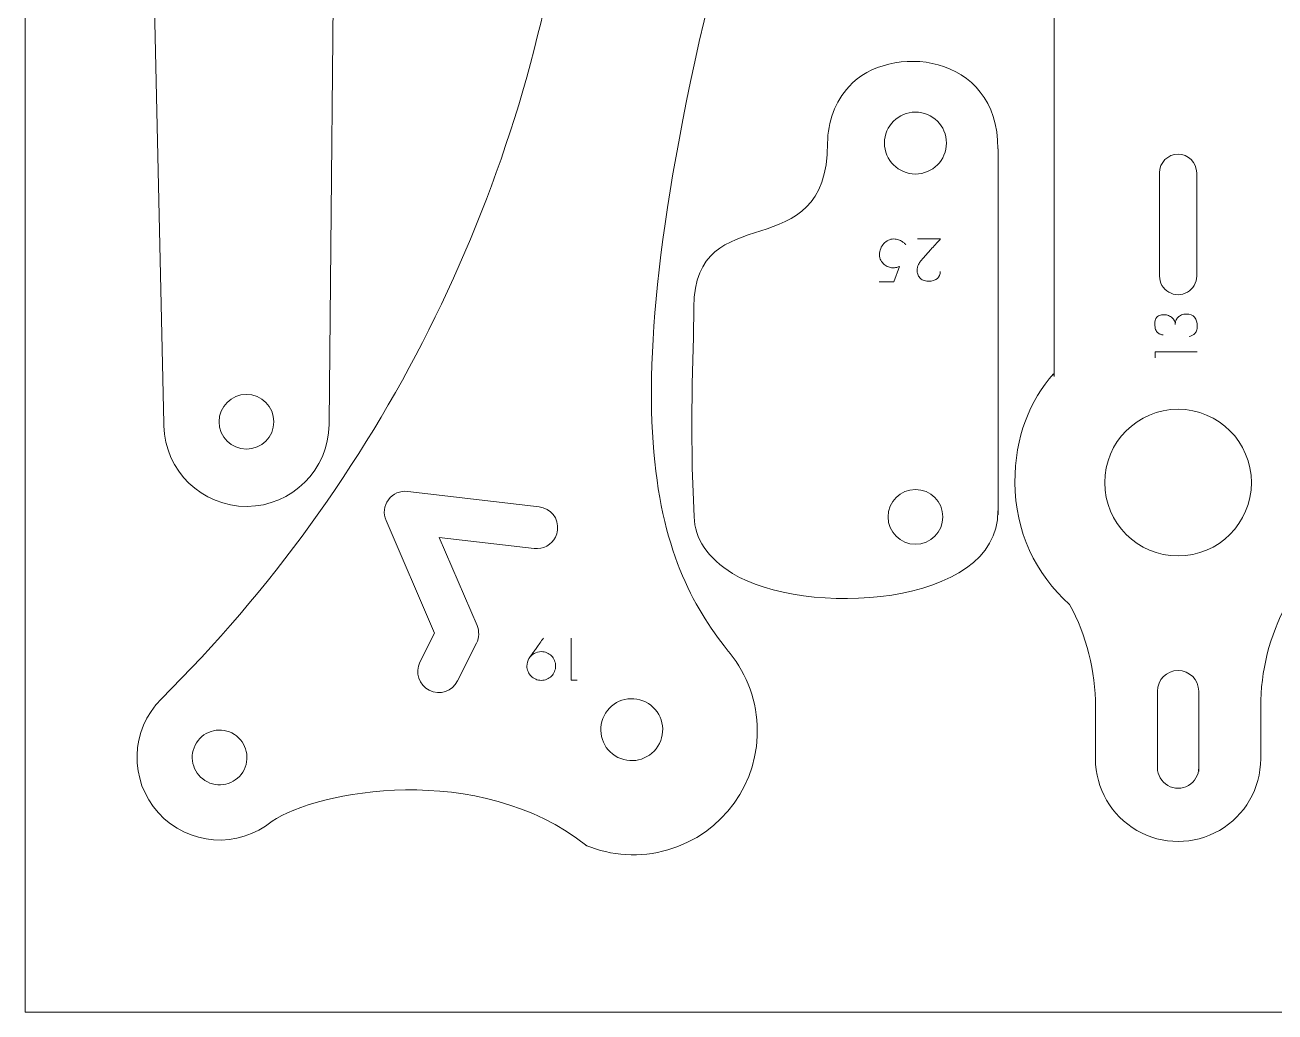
# Model space of a CAD drawing. Header units: millimetres. Extents: x 1 to 3601, y 1 to 1248.
# Drawn here: x 1084.4 to 1144.9, y 915.6 to 963.4 of the extents above; entities that cross this region are included whole.
import ezdxf

# ---------------------------------------------------------------- set-up
doc = ezdxf.new("R2010")
doc.units = ezdxf.units.MM
doc.layers.get('0').update_dxf_attribs({"lineweight": 5})
doc.layers.add('MARCATGE', color=1, linetype='Continuous', lineweight=5)
doc.layers.add('TALL 1', color=4, linetype='Continuous', lineweight=5)

msp = doc.modelspace()

# ---------------------------------------------------------------- linework, layer by layer
at = {"lineweight": 9}
msp.add_lwpolyline([(1284.418, 915.61), (1284.418, 1215.61), (1084.418, 1215.61), (1084.418, 915.61), (1284.418, 915.61)], close=True, dxfattribs=at)
for points, knots in [([(1091.142, 943.998), (1091.142, 943.998), (1091.142, 944.098), (1091.142, 944.098), (1091.142, 944.098), (1091.142, 944.098), (1090.489, 972.909), (1090.489, 972.909), (1090.489, 972.909), (1090.461, 974.132), (1090.153, 975.333), (1089.588, 976.419), (1089.588, 976.419), (1088.702, 978.124), (1088.685, 980.149), (1089.543, 981.868), (1089.543, 981.868), (1090.097, 982.978), (1090.385, 984.201), (1090.385, 985.441), (1090.385, 985.441), (1090.385, 985.441), (1090.385, 1059.187), (1090.385, 1059.187), (1090.385, 1059.187), (1090.385, 1061.385), (1092.16, 1063.172), (1094.359, 1063.186), (1094.359, 1063.186), (1096.558, 1063.201), (1098.356, 1061.438), (1098.385, 1059.239), (1098.385, 1059.239), (1098.385, 1059.239), (1099.355, 985.5), (1099.355, 985.5), (1099.355, 985.5), (1099.371, 984.26), (1099.675, 983.041), (1100.244, 981.938), (1100.244, 981.938), (1100.244, 981.938), (1100.307, 981.996), (1100.307, 981.996), (1100.307, 981.996), (1101.171, 980.28), (1101.16, 978.254), (1100.279, 976.547), (1100.279, 976.547), (1100.279, 976.547), (1100.27, 976.49), (1100.27, 976.49), (1100.27, 976.49), (1099.719, 975.396), (1099.427, 974.191), (1099.415, 972.967), (1099.415, 972.967), (1099.415, 972.967), (1099.141, 944.151), (1099.141, 944.151), (1099.141, 944.151), (1099.141, 944.151), (1099.141, 944.051), (1099.141, 944.051), (1099.141, 944.051), (1099.12, 941.867), (1097.352, 940.103), (1095.168, 940.089), (1095.168, 940.089), (1092.984, 940.075), (1091.192, 941.815), (1091.142, 943.998)], [0, 0, 0, 0, 0.052632, 0.052632, 0.052632, 0.052632, 0.105263, 0.105263, 0.105263, 0.105263, 0.157895, 0.157895, 0.157895, 0.157895, 0.210526, 0.210526, 0.210526, 0.210526, 0.263158, 0.263158, 0.263158, 0.263158, 0.315789, 0.315789, 0.315789, 0.315789, 0.368421, 0.368421, 0.368421, 0.368421, 0.421053, 0.421053, 0.421053, 0.421053, 0.473684, 0.473684, 0.473684, 0.473684, 0.526316, 0.526316, 0.526316, 0.526316, 0.578947, 0.578947, 0.578947, 0.578947, 0.631579, 0.631579, 0.631579, 0.631579, 0.684211, 0.684211, 0.684211, 0.684211, 0.736842, 0.736842, 0.736842, 0.736842, 0.789474, 0.789474, 0.789474, 0.789474, 0.842105, 0.842105, 0.842105, 0.842105, 0.894737, 0.894737, 0.894737, 0.894737, 1, 1, 1, 1]), ([(1144.251, 930.632), (1144.251, 930.632), (1144.251, 930.396), (1144.251, 930.396), (1144.251, 930.396), (1144.251, 932.089), (1144.681, 933.855), (1145.501, 935.337), (1145.501, 935.337), (1145.501, 935.337), (1145.523, 935.353), (1145.523, 935.353), (1145.523, 935.353), (1147.138, 936.8), (1148.155, 938.902), (1148.155, 941.241), (1148.155, 941.241), (1148.155, 943.486), (1147.419, 945.245), (1146.264, 946.52), (1146.264, 946.52), (1146.264, 946.52), (1146.251, 946.387), (1146.251, 946.387), (1146.251, 946.387), (1146.251, 946.387), (1146.251, 1021.242), (1146.251, 1021.242), (1146.251, 1021.242), (1146.251, 1024.555), (1143.565, 1027.242), (1140.251, 1027.242), (1140.251, 1027.242), (1136.938, 1027.242), (1134.251, 1024.555), (1134.251, 1021.242), (1134.251, 1021.242), (1134.251, 1021.242), (1134.251, 946.387), (1134.251, 946.387), (1134.251, 946.387), (1134.251, 946.387), (1134.226, 946.506), (1134.226, 946.506), (1134.226, 946.506), (1133.079, 945.232), (1132.348, 943.477), (1132.348, 941.242), (1132.348, 941.242), (1132.347, 938.899), (1133.367, 936.794), (1134.986, 935.347), (1134.986, 935.347), (1134.986, 935.347), (1135.001, 935.337), (1135.001, 935.337), (1135.001, 935.337), (1135.821, 933.855), (1136.251, 932.089), (1136.251, 930.396), (1136.251, 930.396), (1136.251, 930.396), (1136.251, 930.632), (1136.251, 930.632), (1136.251, 930.632), (1136.251, 930.632), (1136.251, 927.868), (1136.251, 927.868), (1136.251, 927.868), (1136.251, 926.439), (1137.014, 925.119), (1138.251, 924.404), (1138.251, 924.404), (1139.489, 923.69), (1141.014, 923.69), (1142.251, 924.404), (1142.251, 924.404), (1143.489, 925.119), (1144.251, 926.439), (1144.251, 927.868), (1144.251, 927.868), (1144.251, 927.868), (1144.251, 930.632), (1144.251, 930.632)], [0, 0, 0, 0, 0.045455, 0.045455, 0.045455, 0.045455, 0.090909, 0.090909, 0.090909, 0.090909, 0.136364, 0.136364, 0.136364, 0.136364, 0.181818, 0.181818, 0.181818, 0.181818, 0.227273, 0.227273, 0.227273, 0.227273, 0.272727, 0.272727, 0.272727, 0.272727, 0.318182, 0.318182, 0.318182, 0.318182, 0.363636, 0.363636, 0.363636, 0.363636, 0.409091, 0.409091, 0.409091, 0.409091, 0.454545, 0.454545, 0.454545, 0.454545, 0.5, 0.5, 0.5, 0.5, 0.545455, 0.545455, 0.545455, 0.545455, 0.590909, 0.590909, 0.590909, 0.590909, 0.636364, 0.636364, 0.636364, 0.636364, 0.681818, 0.681818, 0.681818, 0.681818, 0.727273, 0.727273, 0.727273, 0.727273, 0.772727, 0.772727, 0.772727, 0.772727, 0.818182, 0.818182, 0.818182, 0.818182, 0.863636, 0.863636, 0.863636, 0.863636, 0.909091, 0.909091, 0.909091, 0.909091, 1, 1, 1, 1]), ([(1110.571, 969.716), (1110.571, 969.716), (1110.634, 969.84), (1110.634, 969.84), (1110.634, 969.84), (1110.851, 971.358), (1111.917, 972.617), (1113.377, 973.083), (1113.377, 973.083), (1114.837, 973.549), (1116.435, 973.14), (1117.492, 972.029), (1117.492, 972.029), (1118.548, 970.919), (1118.877, 969.302), (1118.338, 967.867), (1118.338, 967.867), (1112.244, 944.086), (1115.051, 937.423), (1118.422, 933.138), (1118.422, 933.138), (1118.422, 933.138), (1118.401, 933.163), (1118.401, 933.163), (1118.401, 933.163), (1119.269, 932.166), (1119.809, 930.884), (1119.871, 929.488), (1119.871, 929.488), (1119.994, 926.721), (1118.207, 924.229), (1115.546, 923.458), (1115.546, 923.458), (1114.199, 923.068), (1112.805, 923.171), (1111.579, 923.679), (1111.579, 923.679), (1111.579, 923.679), (1111.624, 923.661), (1111.624, 923.661), (1111.624, 923.661), (1106.388, 927.806), (1098.518, 926.318), (1096.387, 924.849), (1096.387, 924.849), (1094.739, 923.49), (1092.313, 923.665), (1090.878, 925.249), (1090.878, 925.249), (1089.443, 926.832), (1089.506, 929.264), (1091.021, 930.771), (1091.021, 930.771), (1101.607, 941.279), (1108.469, 954.949), (1110.571, 969.716)], [0, 0, 0, 0, 0.066667, 0.066667, 0.066667, 0.066667, 0.133333, 0.133333, 0.133333, 0.133333, 0.2, 0.2, 0.2, 0.2, 0.266667, 0.266667, 0.266667, 0.266667, 0.333333, 0.333333, 0.333333, 0.333333, 0.4, 0.4, 0.4, 0.4, 0.466667, 0.466667, 0.466667, 0.466667, 0.533333, 0.533333, 0.533333, 0.533333, 0.6, 0.6, 0.6, 0.6, 0.666667, 0.666667, 0.666667, 0.666667, 0.733333, 0.733333, 0.733333, 0.733333, 0.8, 0.8, 0.8, 0.8, 0.866667, 0.866667, 0.866667, 0.866667, 1, 1, 1, 1]), ([(1131.524, 939.868), (1131.524, 939.868), (1131.534, 939.682), (1131.534, 939.682), (1131.534, 939.682), (1131.534, 939.682), (1131.534, 957.397), (1131.534, 957.397), (1131.534, 957.397), (1131.534, 957.397), (1131.524, 957.397), (1131.524, 957.397), (1131.524, 957.397), (1131.548, 962.088), (1126.216, 962.554), (1124.318, 960.417), (1124.318, 960.417), (1123.653, 959.692), (1123.279, 958.708), (1123.279, 957.682), (1123.279, 957.682), (1123.266, 951.489), (1116.825, 955.191), (1116.802, 949.738), (1116.802, 949.738), (1116.792, 947.273), (1116.578, 943.977), (1116.825, 939.582), (1116.825, 939.582), (1116.825, 938.557), (1117.491, 937.573), (1118.676, 936.848), (1118.676, 936.848), (1122.06, 934.711), (1131.566, 935.177), (1131.524, 939.868)], [0, 0, 0, 0, 0.1, 0.1, 0.1, 0.1, 0.2, 0.2, 0.2, 0.2, 0.3, 0.3, 0.3, 0.3, 0.4, 0.4, 0.4, 0.4, 0.5, 0.5, 0.5, 0.5, 0.6, 0.6, 0.6, 0.6, 0.7, 0.7, 0.7, 0.7, 0.8, 0.8, 0.8, 0.8, 1, 1, 1, 1])]:
    msp.add_open_spline(points, degree=3, knots=knots, dxfattribs=at)
at = {"layer": 'MARCATGE', "lineweight": 9}
for points, knots in [([(1127.069, 952.76), (1127.058, 952.773), (1127.037, 952.795), (1127.007, 952.824), (1127.007, 952.824), (1126.977, 952.853), (1126.938, 952.883), (1126.89, 952.914), (1126.89, 952.914), (1126.842, 952.945), (1126.784, 952.973), (1126.716, 952.997), (1126.716, 952.997), (1126.649, 953.022), (1126.57, 953.035), (1126.479, 953.037), (1126.479, 953.037), (1126.389, 953.037), (1126.303, 953.017), (1126.221, 952.978), (1126.221, 952.978), (1126.139, 952.938), (1126.066, 952.883), (1126.002, 952.814), (1126.002, 952.814), (1125.938, 952.744), (1125.888, 952.663), (1125.85, 952.571), (1125.85, 952.571), (1125.812, 952.479), (1125.794, 952.381), (1125.794, 952.278), (1125.794, 952.278), (1125.794, 952.174), (1125.816, 952.083), (1125.86, 952.004), (1125.86, 952.004), (1125.904, 951.925), (1125.958, 951.859), (1126.022, 951.805), (1126.022, 951.805), (1126.086, 951.751), (1126.154, 951.711), (1126.225, 951.685), (1126.225, 951.685), (1126.297, 951.659), (1126.36, 951.645), (1126.414, 951.645), (1126.414, 951.645), (1126.448, 951.64), (1126.484, 951.639), (1126.522, 951.643), (1126.522, 951.643), (1126.554, 951.646), (1126.591, 951.653), (1126.635, 951.662), (1126.635, 951.662), (1126.678, 951.672), (1126.722, 951.687), (1126.767, 951.708), (1126.767, 951.708), (1126.767, 951.708), (1126.485, 950.957), (1126.485, 950.957), (1126.485, 950.957), (1126.485, 950.957), (1125.774, 950.957), (1125.774, 950.957), (1125.774, 950.957), (1125.774, 950.957), (1126.485, 950.957), (1126.485, 950.957), (1126.485, 950.957), (1126.485, 950.957), (1126.767, 951.708), (1126.767, 951.708), (1126.767, 951.708), (1126.722, 951.687), (1126.678, 951.672), (1126.635, 951.662), (1126.635, 951.662), (1126.591, 951.653), (1126.554, 951.646), (1126.522, 951.643), (1126.522, 951.643), (1126.484, 951.639), (1126.448, 951.64), (1126.414, 951.645), (1126.414, 951.645), (1126.36, 951.645), (1126.297, 951.659), (1126.225, 951.685), (1126.225, 951.685), (1126.154, 951.711), (1126.086, 951.751), (1126.022, 951.805), (1126.022, 951.805), (1125.958, 951.859), (1125.904, 951.925), (1125.86, 952.004), (1125.86, 952.004), (1125.816, 952.083), (1125.794, 952.174), (1125.794, 952.278), (1125.794, 952.278), (1125.794, 952.381), (1125.812, 952.479), (1125.85, 952.571), (1125.85, 952.571), (1125.888, 952.663), (1125.938, 952.744), (1126.002, 952.814), (1126.002, 952.814), (1126.066, 952.883), (1126.139, 952.938), (1126.221, 952.978), (1126.221, 952.978), (1126.303, 953.017), (1126.389, 953.037), (1126.479, 953.037), (1126.479, 953.037), (1126.57, 953.035), (1126.649, 953.022), (1126.716, 952.997), (1126.716, 952.997), (1126.784, 952.973), (1126.842, 952.945), (1126.89, 952.914), (1126.89, 952.914), (1126.938, 952.883), (1126.977, 952.853), (1127.007, 952.824), (1127.007, 952.824), (1127.037, 952.795), (1127.058, 952.773), (1127.069, 952.76)], [0, 0, 0, 0, 0.028571, 0.028571, 0.028571, 0.028571, 0.057143, 0.057143, 0.057143, 0.057143, 0.085714, 0.085714, 0.085714, 0.085714, 0.114286, 0.114286, 0.114286, 0.114286, 0.142857, 0.142857, 0.142857, 0.142857, 0.171429, 0.171429, 0.171429, 0.171429, 0.2, 0.2, 0.2, 0.2, 0.228571, 0.228571, 0.228571, 0.228571, 0.257143, 0.257143, 0.257143, 0.257143, 0.285714, 0.285714, 0.285714, 0.285714, 0.314286, 0.314286, 0.314286, 0.314286, 0.342857, 0.342857, 0.342857, 0.342857, 0.371429, 0.371429, 0.371429, 0.371429, 0.4, 0.4, 0.4, 0.4, 0.428571, 0.428571, 0.428571, 0.428571, 0.457143, 0.457143, 0.457143, 0.457143, 0.485714, 0.485714, 0.485714, 0.485714, 0.514286, 0.514286, 0.514286, 0.514286, 0.542857, 0.542857, 0.542857, 0.542857, 0.571429, 0.571429, 0.571429, 0.571429, 0.6, 0.6, 0.6, 0.6, 0.628571, 0.628571, 0.628571, 0.628571, 0.657143, 0.657143, 0.657143, 0.657143, 0.685714, 0.685714, 0.685714, 0.685714, 0.714286, 0.714286, 0.714286, 0.714286, 0.742857, 0.742857, 0.742857, 0.742857, 0.771429, 0.771429, 0.771429, 0.771429, 0.8, 0.8, 0.8, 0.8, 0.828571, 0.828571, 0.828571, 0.828571, 0.857143, 0.857143, 0.857143, 0.857143, 0.885714, 0.885714, 0.885714, 0.885714, 0.914286, 0.914286, 0.914286, 0.914286, 0.942857, 0.942857, 0.942857, 0.942857, 1, 1, 1, 1]), ([(1128.74, 953.04), (1128.571, 952.852), (1128.417, 952.681), (1128.28, 952.529), (1128.28, 952.529), (1128.222, 952.465), (1128.164, 952.401), (1128.106, 952.337), (1128.106, 952.337), (1128.049, 952.273), (1127.997, 952.215), (1127.951, 952.162), (1127.951, 952.162), (1127.905, 952.109), (1127.866, 952.065), (1127.835, 952.028), (1127.835, 952.028), (1127.804, 951.991), (1127.786, 951.968), (1127.78, 951.959), (1127.78, 951.959), (1127.769, 951.94), (1127.754, 951.918), (1127.735, 951.892), (1127.735, 951.892), (1127.716, 951.867), (1127.698, 951.837), (1127.68, 951.802), (1127.68, 951.802), (1127.662, 951.767), (1127.647, 951.726), (1127.634, 951.679), (1127.634, 951.679), (1127.62, 951.632), (1127.614, 951.578), (1127.614, 951.516), (1127.614, 951.516), (1127.614, 951.454), (1127.624, 951.391), (1127.645, 951.329), (1127.645, 951.329), (1127.666, 951.267), (1127.698, 951.211), (1127.741, 951.161), (1127.741, 951.161), (1127.784, 951.112), (1127.84, 951.071), (1127.909, 951.04), (1127.909, 951.04), (1127.977, 951.009), (1128.061, 950.994), (1128.158, 950.994), (1128.158, 950.994), (1128.356, 950.995), (1128.501, 951.039), (1128.595, 951.123), (1128.595, 951.123), (1128.688, 951.208), (1128.734, 951.32), (1128.734, 951.459), (1128.734, 951.459), (1128.734, 951.32), (1128.688, 951.208), (1128.595, 951.123), (1128.595, 951.123), (1128.501, 951.039), (1128.356, 950.995), (1128.158, 950.994), (1128.158, 950.994), (1128.061, 950.994), (1127.977, 951.009), (1127.909, 951.04), (1127.909, 951.04), (1127.84, 951.071), (1127.784, 951.112), (1127.741, 951.161), (1127.741, 951.161), (1127.698, 951.211), (1127.666, 951.267), (1127.645, 951.329), (1127.645, 951.329), (1127.624, 951.391), (1127.614, 951.454), (1127.614, 951.516), (1127.614, 951.516), (1127.614, 951.578), (1127.62, 951.632), (1127.634, 951.679), (1127.634, 951.679), (1127.647, 951.726), (1127.662, 951.767), (1127.68, 951.802), (1127.68, 951.802), (1127.698, 951.837), (1127.716, 951.867), (1127.735, 951.892), (1127.735, 951.892), (1127.754, 951.918), (1127.769, 951.94), (1127.78, 951.959), (1127.78, 951.959), (1127.786, 951.968), (1127.804, 951.991), (1127.835, 952.028), (1127.835, 952.028), (1127.866, 952.065), (1127.905, 952.109), (1127.951, 952.162), (1127.951, 952.162), (1127.997, 952.215), (1128.049, 952.273), (1128.106, 952.337), (1128.106, 952.337), (1128.164, 952.401), (1128.222, 952.465), (1128.28, 952.529), (1128.28, 952.529), (1128.417, 952.681), (1128.571, 952.852), (1128.74, 953.04), (1128.74, 953.04), (1128.74, 953.04), (1127.628, 953.04), (1127.628, 953.04), (1127.628, 953.04), (1127.628, 953.04), (1128.74, 953.04), (1128.74, 953.04)], [0, 0, 0, 0, 0.030303, 0.030303, 0.030303, 0.030303, 0.060606, 0.060606, 0.060606, 0.060606, 0.090909, 0.090909, 0.090909, 0.090909, 0.121212, 0.121212, 0.121212, 0.121212, 0.151515, 0.151515, 0.151515, 0.151515, 0.181818, 0.181818, 0.181818, 0.181818, 0.212121, 0.212121, 0.212121, 0.212121, 0.242424, 0.242424, 0.242424, 0.242424, 0.272727, 0.272727, 0.272727, 0.272727, 0.30303, 0.30303, 0.30303, 0.30303, 0.333333, 0.333333, 0.333333, 0.333333, 0.363636, 0.363636, 0.363636, 0.363636, 0.393939, 0.393939, 0.393939, 0.393939, 0.424242, 0.424242, 0.424242, 0.424242, 0.454545, 0.454545, 0.454545, 0.454545, 0.484848, 0.484848, 0.484848, 0.484848, 0.515152, 0.515152, 0.515152, 0.515152, 0.545455, 0.545455, 0.545455, 0.545455, 0.575758, 0.575758, 0.575758, 0.575758, 0.606061, 0.606061, 0.606061, 0.606061, 0.636364, 0.636364, 0.636364, 0.636364, 0.666667, 0.666667, 0.666667, 0.666667, 0.69697, 0.69697, 0.69697, 0.69697, 0.727273, 0.727273, 0.727273, 0.727273, 0.757576, 0.757576, 0.757576, 0.757576, 0.787879, 0.787879, 0.787879, 0.787879, 0.818182, 0.818182, 0.818182, 0.818182, 0.848485, 0.848485, 0.848485, 0.848485, 0.878788, 0.878788, 0.878788, 0.878788, 0.909091, 0.909091, 0.909091, 0.909091, 0.939394, 0.939394, 0.939394, 0.939394, 1, 1, 1, 1]), ([(1140.782, 948.321), (1140.825, 948.326), (1140.87, 948.339), (1140.916, 948.359), (1140.916, 948.359), (1140.962, 948.378), (1141.005, 948.407), (1141.045, 948.445), (1141.045, 948.445), (1141.084, 948.482), (1141.117, 948.532), (1141.142, 948.593), (1141.142, 948.593), (1141.167, 948.654), (1141.18, 948.73), (1141.18, 948.82), (1141.18, 948.82), (1141.178, 949.001), (1141.134, 949.143), (1141.049, 949.246), (1141.049, 949.246), (1140.963, 949.35), (1140.83, 949.401), (1140.649, 949.401), (1140.649, 949.401), (1140.559, 949.401), (1140.48, 949.387), (1140.412, 949.358), (1140.412, 949.358), (1140.345, 949.329), (1140.289, 949.29), (1140.244, 949.242), (1140.244, 949.242), (1140.2, 949.194), (1140.167, 949.14), (1140.144, 949.081), (1140.144, 949.081), (1140.122, 949.022), (1140.11, 948.962), (1140.11, 948.902), (1140.11, 948.902), (1140.112, 948.962), (1140.1, 949.02), (1140.074, 949.075), (1140.074, 949.075), (1140.047, 949.131), (1140.01, 949.18), (1139.962, 949.224), (1139.962, 949.224), (1139.914, 949.267), (1139.858, 949.302), (1139.793, 949.328), (1139.793, 949.328), (1139.728, 949.354), (1139.658, 949.368), (1139.583, 949.368), (1139.583, 949.368), (1139.562, 949.368), (1139.536, 949.367), (1139.504, 949.366), (1139.504, 949.366), (1139.472, 949.365), (1139.439, 949.361), (1139.405, 949.352), (1139.405, 949.352), (1139.371, 949.344), (1139.337, 949.33), (1139.303, 949.313), (1139.303, 949.313), (1139.269, 949.295), (1139.239, 949.269), (1139.212, 949.236), (1139.212, 949.236), (1139.184, 949.203), (1139.163, 949.161), (1139.147, 949.109), (1139.147, 949.109), (1139.131, 949.058), (1139.123, 948.995), (1139.123, 948.922), (1139.123, 948.922), (1139.123, 948.809), (1139.136, 948.719), (1139.164, 948.652), (1139.164, 948.652), (1139.191, 948.585), (1139.225, 948.534), (1139.265, 948.497), (1139.265, 948.497), (1139.306, 948.46), (1139.35, 948.435), (1139.398, 948.421), (1139.398, 948.421), (1139.446, 948.407), (1139.491, 948.397), (1139.535, 948.391), (1139.535, 948.391), (1139.491, 948.397), (1139.446, 948.407), (1139.398, 948.421), (1139.398, 948.421), (1139.35, 948.435), (1139.306, 948.46), (1139.265, 948.497), (1139.265, 948.497), (1139.225, 948.534), (1139.191, 948.585), (1139.164, 948.652), (1139.164, 948.652), (1139.136, 948.719), (1139.123, 948.809), (1139.123, 948.922), (1139.123, 948.922), (1139.123, 948.995), (1139.131, 949.058), (1139.147, 949.109), (1139.147, 949.109), (1139.163, 949.161), (1139.184, 949.203), (1139.212, 949.236), (1139.212, 949.236), (1139.239, 949.269), (1139.269, 949.295), (1139.303, 949.313), (1139.303, 949.313), (1139.337, 949.33), (1139.371, 949.344), (1139.405, 949.352), (1139.405, 949.352), (1139.439, 949.361), (1139.471, 949.365), (1139.502, 949.366), (1139.502, 949.366), (1139.533, 949.367), (1139.56, 949.368), (1139.583, 949.368), (1139.583, 949.368), (1139.658, 949.368), (1139.728, 949.354), (1139.793, 949.328), (1139.793, 949.328), (1139.858, 949.302), (1139.914, 949.267), (1139.962, 949.224), (1139.962, 949.224), (1140.01, 949.18), (1140.047, 949.131), (1140.074, 949.075), (1140.074, 949.075), (1140.1, 949.02), (1140.112, 948.962), (1140.11, 948.902), (1140.11, 948.902), (1140.11, 948.962), (1140.122, 949.022), (1140.144, 949.081), (1140.144, 949.081), (1140.167, 949.14), (1140.2, 949.194), (1140.244, 949.242), (1140.244, 949.242), (1140.289, 949.29), (1140.345, 949.329), (1140.412, 949.358), (1140.412, 949.358), (1140.48, 949.387), (1140.559, 949.401), (1140.649, 949.401), (1140.649, 949.401), (1140.83, 949.401), (1140.963, 949.35), (1141.049, 949.246), (1141.049, 949.246), (1141.134, 949.143), (1141.178, 949.001), (1141.18, 948.82), (1141.18, 948.82), (1141.18, 948.73), (1141.167, 948.654), (1141.142, 948.593), (1141.142, 948.593), (1141.117, 948.532), (1141.084, 948.482), (1141.045, 948.445), (1141.045, 948.445), (1141.005, 948.407), (1140.962, 948.378), (1140.916, 948.359), (1140.916, 948.359), (1140.87, 948.339), (1140.825, 948.326), (1140.782, 948.321)], [0, 0, 0, 0, 0.020408, 0.020408, 0.020408, 0.020408, 0.040816, 0.040816, 0.040816, 0.040816, 0.061224, 0.061224, 0.061224, 0.061224, 0.081633, 0.081633, 0.081633, 0.081633, 0.102041, 0.102041, 0.102041, 0.102041, 0.122449, 0.122449, 0.122449, 0.122449, 0.142857, 0.142857, 0.142857, 0.142857, 0.163265, 0.163265, 0.163265, 0.163265, 0.183673, 0.183673, 0.183673, 0.183673, 0.204082, 0.204082, 0.204082, 0.204082, 0.22449, 0.22449, 0.22449, 0.22449, 0.244898, 0.244898, 0.244898, 0.244898, 0.265306, 0.265306, 0.265306, 0.265306, 0.285714, 0.285714, 0.285714, 0.285714, 0.306122, 0.306122, 0.306122, 0.306122, 0.326531, 0.326531, 0.326531, 0.326531, 0.346939, 0.346939, 0.346939, 0.346939, 0.367347, 0.367347, 0.367347, 0.367347, 0.387755, 0.387755, 0.387755, 0.387755, 0.408163, 0.408163, 0.408163, 0.408163, 0.428571, 0.428571, 0.428571, 0.428571, 0.44898, 0.44898, 0.44898, 0.44898, 0.469388, 0.469388, 0.469388, 0.469388, 0.489796, 0.489796, 0.489796, 0.489796, 0.510204, 0.510204, 0.510204, 0.510204, 0.530612, 0.530612, 0.530612, 0.530612, 0.55102, 0.55102, 0.55102, 0.55102, 0.571429, 0.571429, 0.571429, 0.571429, 0.591837, 0.591837, 0.591837, 0.591837, 0.612245, 0.612245, 0.612245, 0.612245, 0.632653, 0.632653, 0.632653, 0.632653, 0.653061, 0.653061, 0.653061, 0.653061, 0.673469, 0.673469, 0.673469, 0.673469, 0.693878, 0.693878, 0.693878, 0.693878, 0.714286, 0.714286, 0.714286, 0.714286, 0.734694, 0.734694, 0.734694, 0.734694, 0.755102, 0.755102, 0.755102, 0.755102, 0.77551, 0.77551, 0.77551, 0.77551, 0.795918, 0.795918, 0.795918, 0.795918, 0.816327, 0.816327, 0.816327, 0.816327, 0.836735, 0.836735, 0.836735, 0.836735, 0.857143, 0.857143, 0.857143, 0.857143, 0.877551, 0.877551, 0.877551, 0.877551, 0.897959, 0.897959, 0.897959, 0.897959, 0.918367, 0.918367, 0.918367, 0.918367, 0.938776, 0.938776, 0.938776, 0.938776, 0.959184, 0.959184, 0.959184, 0.959184, 1, 1, 1, 1]), ([(1139.148, 947.573), (1139.148, 947.573), (1139.148, 947.282), (1139.148, 947.282), (1139.148, 947.282), (1139.148, 947.282), (1139.148, 947.573), (1139.148, 947.573), (1139.148, 947.573), (1139.148, 947.573), (1141.18, 947.573), (1141.18, 947.573), (1141.18, 947.573), (1141.18, 947.573), (1139.148, 947.573), (1139.148, 947.573)], [0, 0, 0, 0, 0.2, 0.2, 0.2, 0.2, 0.4, 0.4, 0.4, 0.4, 0.6, 0.6, 0.6, 0.6, 1, 1, 1, 1]), ([(1109.522, 933.713), (1109.403, 933.545), (1109.294, 933.393), (1109.194, 933.255), (1109.194, 933.255), (1109.153, 933.197), (1109.111, 933.139), (1109.069, 933.08), (1109.069, 933.08), (1109.026, 933.022), (1108.988, 932.969), (1108.954, 932.92), (1108.954, 932.92), (1108.92, 932.871), (1108.891, 932.828), (1108.867, 932.793), (1108.867, 932.793), (1108.842, 932.757), (1108.825, 932.732), (1108.816, 932.719), (1108.816, 932.719), (1108.752, 932.614), (1108.72, 932.494), (1108.72, 932.361), (1108.72, 932.361), (1108.72, 932.265), (1108.738, 932.175), (1108.775, 932.091), (1108.775, 932.091), (1108.812, 932.008), (1108.862, 931.934), (1108.925, 931.871), (1108.925, 931.871), (1108.988, 931.808), (1109.061, 931.758), (1109.145, 931.722), (1109.145, 931.722), (1109.229, 931.685), (1109.318, 931.667), (1109.414, 931.667), (1109.414, 931.667), (1109.51, 931.667), (1109.601, 931.685), (1109.685, 931.722), (1109.685, 931.722), (1109.77, 931.758), (1109.844, 931.808), (1109.907, 931.871), (1109.907, 931.871), (1109.97, 931.934), (1110.02, 932.008), (1110.056, 932.091), (1110.056, 932.091), (1110.093, 932.175), (1110.111, 932.265), (1110.111, 932.361), (1110.111, 932.361), (1110.111, 932.457), (1110.093, 932.547), (1110.056, 932.632), (1110.056, 932.632), (1110.02, 932.716), (1109.97, 932.79), (1109.907, 932.853), (1109.907, 932.853), (1109.844, 932.916), (1109.77, 932.966), (1109.685, 933.003), (1109.685, 933.003), (1109.601, 933.04), (1109.51, 933.058), (1109.414, 933.058), (1109.414, 933.058), (1109.29, 933.058), (1109.175, 933.027), (1109.069, 932.965), (1109.069, 932.965), (1108.962, 932.903), (1108.878, 932.821), (1108.816, 932.719), (1108.816, 932.719), (1108.878, 932.821), (1108.962, 932.903), (1109.069, 932.965), (1109.069, 932.965), (1109.175, 933.027), (1109.29, 933.058), (1109.414, 933.058), (1109.414, 933.058), (1109.51, 933.058), (1109.601, 933.04), (1109.685, 933.003), (1109.685, 933.003), (1109.77, 932.966), (1109.844, 932.916), (1109.907, 932.853), (1109.907, 932.853), (1109.97, 932.79), (1110.02, 932.716), (1110.056, 932.632), (1110.056, 932.632), (1110.093, 932.547), (1110.111, 932.457), (1110.111, 932.361), (1110.111, 932.361), (1110.111, 932.265), (1110.093, 932.175), (1110.056, 932.091), (1110.056, 932.091), (1110.02, 932.008), (1109.97, 931.934), (1109.907, 931.871), (1109.907, 931.871), (1109.844, 931.808), (1109.77, 931.758), (1109.685, 931.722), (1109.685, 931.722), (1109.601, 931.685), (1109.51, 931.667), (1109.414, 931.667), (1109.414, 931.667), (1109.318, 931.667), (1109.229, 931.685), (1109.145, 931.722), (1109.145, 931.722), (1109.061, 931.758), (1108.988, 931.808), (1108.925, 931.871), (1108.925, 931.871), (1108.862, 931.934), (1108.812, 932.008), (1108.775, 932.091), (1108.775, 932.091), (1108.738, 932.175), (1108.72, 932.265), (1108.72, 932.361), (1108.72, 932.361), (1108.72, 932.494), (1108.752, 932.614), (1108.816, 932.719), (1108.816, 932.719), (1108.825, 932.732), (1108.842, 932.757), (1108.867, 932.793), (1108.867, 932.793), (1108.891, 932.828), (1108.92, 932.871), (1108.954, 932.92), (1108.954, 932.92), (1108.988, 932.969), (1109.026, 933.022), (1109.069, 933.08), (1109.069, 933.08), (1109.111, 933.139), (1109.153, 933.197), (1109.194, 933.255), (1109.194, 933.255), (1109.294, 933.393), (1109.403, 933.545), (1109.522, 933.713)], [0, 0, 0, 0, 0.02439, 0.02439, 0.02439, 0.02439, 0.04878, 0.04878, 0.04878, 0.04878, 0.073171, 0.073171, 0.073171, 0.073171, 0.097561, 0.097561, 0.097561, 0.097561, 0.121951, 0.121951, 0.121951, 0.121951, 0.146341, 0.146341, 0.146341, 0.146341, 0.170732, 0.170732, 0.170732, 0.170732, 0.195122, 0.195122, 0.195122, 0.195122, 0.219512, 0.219512, 0.219512, 0.219512, 0.243902, 0.243902, 0.243902, 0.243902, 0.268293, 0.268293, 0.268293, 0.268293, 0.292683, 0.292683, 0.292683, 0.292683, 0.317073, 0.317073, 0.317073, 0.317073, 0.341463, 0.341463, 0.341463, 0.341463, 0.365854, 0.365854, 0.365854, 0.365854, 0.390244, 0.390244, 0.390244, 0.390244, 0.414634, 0.414634, 0.414634, 0.414634, 0.439024, 0.439024, 0.439024, 0.439024, 0.463415, 0.463415, 0.463415, 0.463415, 0.487805, 0.487805, 0.487805, 0.487805, 0.512195, 0.512195, 0.512195, 0.512195, 0.536585, 0.536585, 0.536585, 0.536585, 0.560976, 0.560976, 0.560976, 0.560976, 0.585366, 0.585366, 0.585366, 0.585366, 0.609756, 0.609756, 0.609756, 0.609756, 0.634146, 0.634146, 0.634146, 0.634146, 0.658537, 0.658537, 0.658537, 0.658537, 0.682927, 0.682927, 0.682927, 0.682927, 0.707317, 0.707317, 0.707317, 0.707317, 0.731707, 0.731707, 0.731707, 0.731707, 0.756098, 0.756098, 0.756098, 0.756098, 0.780488, 0.780488, 0.780488, 0.780488, 0.804878, 0.804878, 0.804878, 0.804878, 0.829268, 0.829268, 0.829268, 0.829268, 0.853659, 0.853659, 0.853659, 0.853659, 0.878049, 0.878049, 0.878049, 0.878049, 0.902439, 0.902439, 0.902439, 0.902439, 0.926829, 0.926829, 0.926829, 0.926829, 0.95122, 0.95122, 0.95122, 0.95122, 1, 1, 1, 1]), ([(1110.859, 931.681), (1110.859, 931.681), (1111.15, 931.681), (1111.15, 931.681), (1111.15, 931.681), (1111.15, 931.681), (1110.859, 931.681), (1110.859, 931.681), (1110.859, 931.681), (1110.859, 931.681), (1110.859, 933.713), (1110.859, 933.713), (1110.859, 933.713), (1110.859, 933.713), (1110.859, 931.681), (1110.859, 931.681)], [0, 0, 0, 0, 0.2, 0.2, 0.2, 0.2, 0.4, 0.4, 0.4, 0.4, 0.6, 0.6, 0.6, 0.6, 1, 1, 1, 1])]:
    msp.add_open_spline(points, degree=3, knots=knots, dxfattribs=at)
at = {"layer": 'TALL 1', "lineweight": 9}
for points, knots in [([(1126.034, 957.682), (1126.034, 956.854), (1126.706, 956.182), (1127.534, 956.182), (1127.534, 956.182), (1128.362, 956.182), (1129.034, 956.854), (1129.034, 957.682), (1129.034, 957.682), (1129.034, 958.511), (1128.362, 959.182), (1127.534, 959.182), (1127.534, 959.182), (1126.706, 959.182), (1126.034, 958.511), (1126.034, 957.682)], [0, 0, 0, 0, 0.2, 0.2, 0.2, 0.2, 0.4, 0.4, 0.4, 0.4, 0.6, 0.6, 0.6, 0.6, 1, 1, 1, 1]), ([(1139.351, 956.242), (1139.351, 956.739), (1139.754, 957.142), (1140.251, 957.142), (1140.251, 957.142), (1140.748, 957.142), (1141.151, 956.739), (1141.151, 956.242), (1141.151, 956.242), (1141.151, 956.242), (1141.151, 951.242), (1141.151, 951.242), (1141.151, 951.242), (1141.151, 950.92), (1140.98, 950.623), (1140.701, 950.462), (1140.701, 950.462), (1140.423, 950.301), (1140.08, 950.301), (1139.801, 950.462), (1139.801, 950.462), (1139.523, 950.623), (1139.351, 950.92), (1139.351, 951.242), (1139.351, 951.242), (1139.351, 951.242), (1139.351, 956.242), (1139.351, 956.242)], [0, 0, 0, 0, 0.125, 0.125, 0.125, 0.125, 0.25, 0.25, 0.25, 0.25, 0.375, 0.375, 0.375, 0.375, 0.5, 0.5, 0.5, 0.5, 0.625, 0.625, 0.625, 0.625, 0.75, 0.75, 0.75, 0.75, 1, 1, 1, 1]), ([(1095.141, 945.514), (1095.873, 945.514), (1096.466, 944.921), (1096.466, 944.189), (1096.466, 944.189), (1096.466, 943.457), (1095.873, 942.864), (1095.141, 942.864), (1095.141, 942.864), (1094.41, 942.864), (1093.816, 943.457), (1093.816, 944.189), (1093.816, 944.189), (1093.816, 944.921), (1094.41, 945.514), (1095.141, 945.514)], [0, 0, 0, 0, 0.2, 0.2, 0.2, 0.2, 0.4, 0.4, 0.4, 0.4, 0.6, 0.6, 0.6, 0.6, 1, 1, 1, 1]), ([(1140.251, 944.792), (1138.291, 944.792), (1136.701, 943.202), (1136.701, 941.242), (1136.701, 941.242), (1136.701, 939.281), (1138.291, 937.692), (1140.251, 937.692), (1140.251, 937.692), (1142.212, 937.692), (1143.801, 939.281), (1143.801, 941.242), (1143.801, 941.242), (1143.801, 943.202), (1142.212, 944.792), (1140.251, 944.792)], [0, 0, 0, 0, 0.2, 0.2, 0.2, 0.2, 0.4, 0.4, 0.4, 0.4, 0.6, 0.6, 0.6, 0.6, 1, 1, 1, 1]), ([(1110.104, 938.605), (1110.156, 938.708), (1110.191, 938.822), (1110.206, 938.944), (1110.206, 938.944), (1110.271, 939.502), (1109.871, 940.007), (1109.313, 940.072), (1109.313, 940.072), (1109.313, 940.072), (1102.951, 940.816), (1102.951, 940.816), (1102.951, 940.816), (1102.59, 940.858), (1102.234, 940.704), (1102.016, 940.413), (1102.016, 940.413), (1101.8, 940.121), (1101.754, 939.736), (1101.898, 939.402), (1101.898, 939.402), (1101.898, 939.402), (1104.248, 933.956), (1104.248, 933.956), (1104.248, 933.956), (1104.248, 933.956), (1103.542, 932.55), (1103.542, 932.55), (1103.542, 932.55), (1103.289, 932.048), (1103.492, 931.437), (1103.994, 931.185), (1103.994, 931.185), (1104.496, 930.932), (1105.108, 931.135), (1105.36, 931.637), (1105.36, 931.637), (1105.36, 931.637), (1106.279, 933.467), (1106.279, 933.467), (1106.279, 933.467), (1106.414, 933.736), (1106.423, 934.05), (1106.304, 934.326), (1106.304, 934.326), (1106.304, 934.326), (1104.465, 938.59), (1104.465, 938.59), (1104.465, 938.59), (1104.465, 938.59), (1109.077, 938.051), (1109.077, 938.051), (1109.077, 938.051), (1109.514, 938), (1109.918, 938.234), (1110.104, 938.605)], [0, 0, 0, 0, 0.066667, 0.066667, 0.066667, 0.066667, 0.133333, 0.133333, 0.133333, 0.133333, 0.2, 0.2, 0.2, 0.2, 0.266667, 0.266667, 0.266667, 0.266667, 0.333333, 0.333333, 0.333333, 0.333333, 0.4, 0.4, 0.4, 0.4, 0.466667, 0.466667, 0.466667, 0.466667, 0.533333, 0.533333, 0.533333, 0.533333, 0.6, 0.6, 0.6, 0.6, 0.666667, 0.666667, 0.666667, 0.666667, 0.733333, 0.733333, 0.733333, 0.733333, 0.8, 0.8, 0.8, 0.8, 0.866667, 0.866667, 0.866667, 0.866667, 1, 1, 1, 1]), ([(1126.209, 939.582), (1126.209, 940.314), (1126.802, 940.908), (1127.534, 940.908), (1127.534, 940.908), (1128.266, 940.908), (1128.859, 940.314), (1128.859, 939.583), (1128.859, 939.583), (1128.859, 938.851), (1128.266, 938.258), (1127.534, 938.258), (1127.534, 938.258), (1126.802, 938.258), (1126.209, 938.851), (1126.209, 939.582)], [0, 0, 0, 0, 0.2, 0.2, 0.2, 0.2, 0.4, 0.4, 0.4, 0.4, 0.6, 0.6, 0.6, 0.6, 1, 1, 1, 1]), ([(1141.251, 927.261), (1141.251, 927.261), (1141.251, 927.442), (1141.251, 927.442), (1141.251, 927.442), (1141.251, 927.084), (1141.061, 926.754), (1140.751, 926.576), (1140.751, 926.576), (1140.442, 926.397), (1140.061, 926.397), (1139.751, 926.576), (1139.751, 926.576), (1139.442, 926.754), (1139.251, 927.084), (1139.251, 927.442), (1139.251, 927.442), (1139.251, 927.442), (1139.251, 931.142), (1139.251, 931.142), (1139.251, 931.142), (1139.251, 931.694), (1139.699, 932.142), (1140.251, 932.142), (1140.251, 932.142), (1140.804, 932.142), (1141.251, 931.694), (1141.251, 931.142), (1141.251, 931.142), (1141.251, 931.142), (1141.251, 927.261), (1141.251, 927.261)], [0, 0, 0, 0, 0.111111, 0.111111, 0.111111, 0.111111, 0.222222, 0.222222, 0.222222, 0.222222, 0.333333, 0.333333, 0.333333, 0.333333, 0.444444, 0.444444, 0.444444, 0.444444, 0.555556, 0.555556, 0.555556, 0.555556, 0.666667, 0.666667, 0.666667, 0.666667, 0.777778, 0.777778, 0.777778, 0.777778, 1, 1, 1, 1]), ([(1115.136, 928.608), (1114.765, 927.867), (1113.863, 927.569), (1113.123, 927.94), (1113.123, 927.94), (1112.383, 928.312), (1112.084, 929.213), (1112.456, 929.953), (1112.456, 929.953), (1112.827, 930.694), (1113.729, 930.992), (1114.469, 930.621), (1114.469, 930.621), (1115.209, 930.249), (1115.508, 929.348), (1115.136, 928.608)], [0, 0, 0, 0, 0.2, 0.2, 0.2, 0.2, 0.4, 0.4, 0.4, 0.4, 0.6, 0.6, 0.6, 0.6, 1, 1, 1, 1]), ([(1095.026, 927.341), (1094.698, 926.687), (1093.901, 926.423), (1093.248, 926.751), (1093.248, 926.751), (1092.594, 927.079), (1092.33, 927.875), (1092.658, 928.529), (1092.658, 928.529), (1092.986, 929.183), (1093.782, 929.447), (1094.436, 929.119), (1094.436, 929.119), (1095.09, 928.791), (1095.354, 927.994), (1095.026, 927.341)], [0, 0, 0, 0, 0.2, 0.2, 0.2, 0.2, 0.4, 0.4, 0.4, 0.4, 0.6, 0.6, 0.6, 0.6, 1, 1, 1, 1])]:
    msp.add_open_spline(points, degree=3, knots=knots, dxfattribs=at)

doc.saveas('drawing.dxf')
